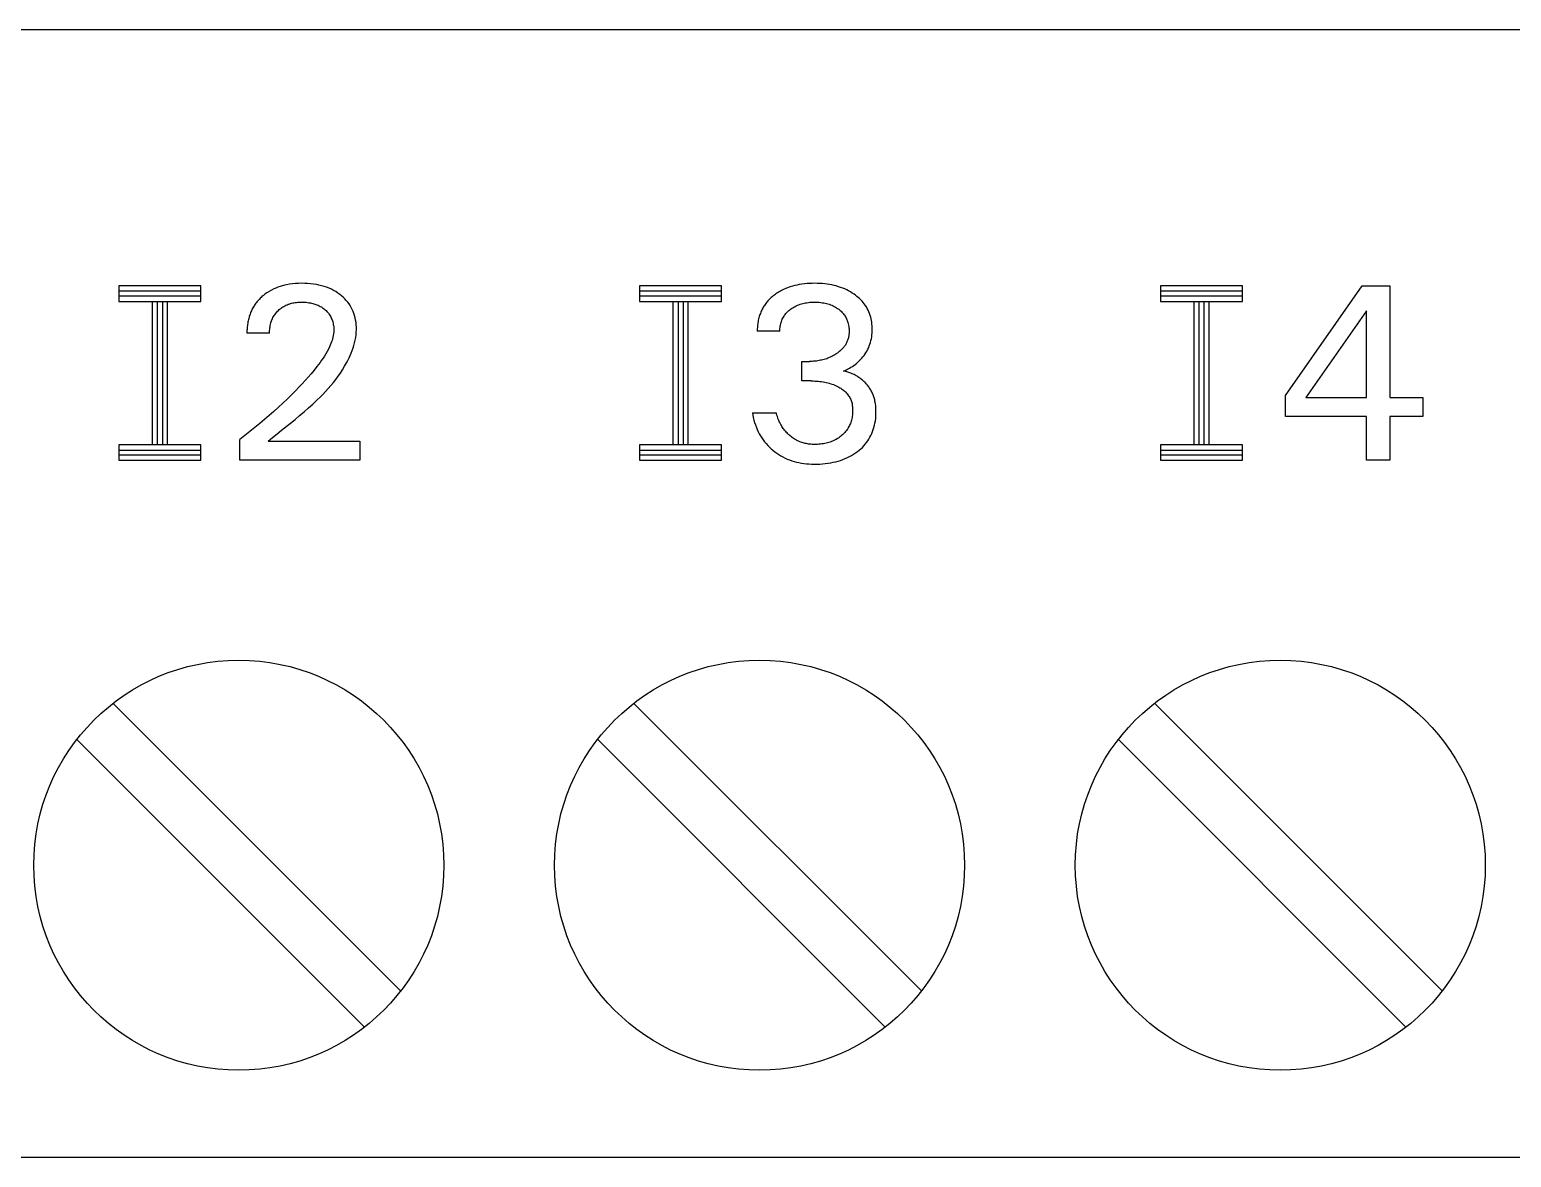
# Model space of a CAD drawing. Extents: x 0 to 420, y 0 to 297.
# Drawn here: x 156.61 to 171.06, y 237.47 to 248.47 of the extents above; entities that cross this region are included whole.
import ezdxf

# ---------------------------------------------------------------- set-up
doc = ezdxf.new("R2010")
doc.units = 0
doc.header["$LTSCALE"] = 23.1
doc.layers.add('10000_FRONT', color=7, linetype='CONTINUOUS')

msp = doc.modelspace()

# ---------------------------------------------------------------- linework, layer by layer
at = {"layer": '10000_FRONT', "color": 7, "linetype": 'CONTINUOUS'}
for p, q in [((203.56, 248.468), (134.06, 248.468)), ((157.48, 245.968), (157.48, 245.818)), ((158.28, 245.968), (157.48, 245.968)), ((158.28, 245.918), (157.48, 245.918)), ((158.28, 245.868), (157.48, 245.868)), ((158.28, 245.818), (158.28, 245.968)), ((158.876, 245.864), (158.868, 245.856)), ((158.884, 245.871), (158.876, 245.864)), ((158.891, 245.876), (158.884, 245.871)), ((158.897, 245.882), (158.891, 245.876)), ((158.904, 245.887), (158.897, 245.882)), ((158.925, 245.902), (158.904, 245.887)), ((158.946, 245.915), (158.925, 245.902)), ((158.968, 245.928), (158.946, 245.915)), ((158.991, 245.939), (158.968, 245.928)), ((159.011, 245.948), (158.991, 245.939)), ((159.032, 245.956), (159.011, 245.948)), ((159.053, 245.963), (159.032, 245.956)), ((159.074, 245.97), (159.053, 245.963)), ((159.095, 245.975), (159.074, 245.97)), ((159.117, 245.98), (159.095, 245.975)), ((159.146, 245.985), (159.117, 245.98)), ((159.175, 245.989), (159.146, 245.985)), ((159.205, 245.992), (159.175, 245.989)), ((159.234, 245.993), (159.205, 245.992)), ((159.264, 245.994), (159.234, 245.993)), ((159.293, 245.993), (159.264, 245.994)), ((159.321, 245.992), (159.293, 245.993)), ((159.35, 245.99), (159.321, 245.992)), ((159.378, 245.986), (159.35, 245.99)), ((159.407, 245.982), (159.378, 245.986)), ((159.432, 245.977), (159.407, 245.982)), ((159.457, 245.97), (159.432, 245.977)), ((159.482, 245.963), (159.457, 245.97)), ((159.507, 245.955), (159.482, 245.963)), ((159.531, 245.946), (159.507, 245.955)), ((159.553, 245.936), (159.531, 245.946)), ((159.575, 245.925), (159.553, 245.936)), ((159.596, 245.913), (159.575, 245.925)), ((159.616, 245.899), (159.596, 245.913)), ((159.636, 245.885), (159.616, 245.899)), ((159.653, 245.872), (159.636, 245.885)), ((159.669, 245.858), (159.653, 245.872)), ((162.56, 245.968), (162.56, 245.818)), ((163.36, 245.968), (162.56, 245.968)), ((163.36, 245.918), (162.56, 245.918)), ((163.36, 245.868), (162.56, 245.868)), ((163.36, 245.818), (163.36, 245.968)), ((163.86, 245.869), (163.852, 245.862)), ((163.869, 245.876), (163.86, 245.869)), ((163.878, 245.883), (163.869, 245.876)), ((163.889, 245.891), (163.878, 245.883)), ((163.9, 245.898), (163.889, 245.891)), ((163.911, 245.905), (163.9, 245.898)), ((163.922, 245.912), (163.911, 245.905)), ((163.934, 245.918), (163.922, 245.912)), ((163.945, 245.925), (163.934, 245.918)), ((163.957, 245.93), (163.945, 245.925)), ((163.969, 245.936), (163.957, 245.93)), ((163.988, 245.944), (163.969, 245.936)), ((164.009, 245.953), (163.988, 245.944)), ((164.03, 245.96), (164.009, 245.953)), ((164.052, 245.966), (164.03, 245.96)), ((164.074, 245.972), (164.052, 245.966)), ((164.096, 245.977), (164.074, 245.972)), ((164.118, 245.981), (164.096, 245.977)), ((164.143, 245.985), (164.118, 245.981)), ((164.168, 245.988), (164.143, 245.985)), ((164.193, 245.991), (164.168, 245.988)), ((164.218, 245.992), (164.193, 245.991)), ((164.243, 245.993), (164.218, 245.992)), ((164.269, 245.994), (164.243, 245.993)), ((164.293, 245.993), (164.269, 245.994)), ((164.317, 245.992), (164.293, 245.993)), ((164.342, 245.991), (164.317, 245.992)), ((164.366, 245.989), (164.342, 245.991)), ((164.39, 245.986), (164.366, 245.989)), ((164.414, 245.982), (164.39, 245.986)), ((164.436, 245.978), (164.414, 245.982)), ((164.458, 245.973), (164.436, 245.978)), ((164.479, 245.968), (164.458, 245.973)), ((164.5, 245.961), (164.479, 245.968)), ((164.521, 245.954), (164.5, 245.961)), ((164.542, 245.947), (164.521, 245.954)), ((164.562, 245.939), (164.542, 245.947)), ((164.581, 245.93), (164.562, 245.939)), ((164.599, 245.92), (164.581, 245.93)), ((164.618, 245.91), (164.599, 245.92)), ((164.635, 245.899), (164.618, 245.91)), ((164.653, 245.888), (164.635, 245.899)), ((164.667, 245.878), (164.653, 245.888)), ((164.68, 245.867), (164.667, 245.878)), ((164.693, 245.857), (164.68, 245.867)), ((167.64, 245.968), (167.64, 245.818)), ((168.44, 245.968), (167.64, 245.968)), ((168.44, 245.918), (167.64, 245.918)), ((168.44, 245.868), (167.64, 245.868)), ((168.44, 245.818), (168.44, 245.968)), ((168.86, 244.899), (169.61, 245.968)), ((169.61, 245.968), (169.878, 245.968)), ((169.878, 245.968), (169.878, 244.879)), ((157.48, 245.818), (158.28, 245.818)), ((157.805, 245.818), (157.805, 244.418)), ((157.855, 245.818), (157.855, 244.418)), ((157.905, 245.818), (157.905, 244.418)), ((157.955, 244.418), (157.955, 245.818)), ((158.773, 245.725), (158.768, 245.715)), ((158.777, 245.735), (158.773, 245.725)), ((158.782, 245.744), (158.777, 245.735)), ((158.787, 245.754), (158.782, 245.744)), ((158.793, 245.764), (158.787, 245.754)), ((158.799, 245.773), (158.793, 245.764)), ((158.804, 245.782), (158.799, 245.773)), ((158.811, 245.791), (158.804, 245.782)), ((158.817, 245.8), (158.811, 245.791)), ((158.824, 245.808), (158.817, 245.8)), ((158.831, 245.817), (158.824, 245.808)), ((158.838, 245.825), (158.831, 245.817)), ((158.845, 245.833), (158.838, 245.825)), ((158.852, 245.841), (158.845, 245.833)), ((158.86, 245.849), (158.852, 245.841)), ((158.868, 245.856), (158.86, 245.849)), ((159.021, 245.714), (159.029, 245.722)), ((159.029, 245.722), (159.037, 245.73)), ((159.037, 245.73), (159.045, 245.737)), ((159.045, 245.737), (159.053, 245.744)), ((159.053, 245.744), (159.062, 245.751)), ((159.062, 245.751), (159.071, 245.758)), ((159.071, 245.758), (159.081, 245.764)), ((159.081, 245.764), (159.09, 245.769)), ((159.09, 245.769), (159.1, 245.775)), ((159.1, 245.775), (159.11, 245.78)), ((159.11, 245.78), (159.121, 245.784)), ((159.121, 245.784), (159.132, 245.789)), ((159.132, 245.789), (159.143, 245.792)), ((159.143, 245.792), (159.154, 245.796)), ((159.154, 245.796), (159.165, 245.799)), ((159.165, 245.799), (159.176, 245.802)), ((159.176, 245.802), (159.188, 245.804)), ((159.188, 245.804), (159.201, 245.806)), ((159.201, 245.806), (159.213, 245.808)), ((159.213, 245.808), (159.226, 245.809)), ((159.226, 245.809), (159.238, 245.81)), ((159.238, 245.81), (159.251, 245.81)), ((159.251, 245.81), (159.264, 245.811)), ((159.264, 245.811), (159.278, 245.81)), ((159.278, 245.81), (159.292, 245.81)), ((159.292, 245.81), (159.307, 245.809)), ((159.307, 245.809), (159.321, 245.807)), ((159.321, 245.807), (159.335, 245.805)), ((159.335, 245.805), (159.349, 245.803)), ((159.349, 245.803), (159.36, 245.801)), ((159.36, 245.801), (159.371, 245.798)), ((159.371, 245.798), (159.382, 245.795)), ((159.382, 245.795), (159.392, 245.792)), ((159.392, 245.792), (159.403, 245.788)), ((159.403, 245.788), (159.413, 245.784)), ((159.413, 245.784), (159.423, 245.78)), ((159.423, 245.78), (159.434, 245.775)), ((159.434, 245.775), (159.445, 245.769)), ((159.445, 245.769), (159.456, 245.763)), ((159.456, 245.763), (159.466, 245.756)), ((159.466, 245.756), (159.476, 245.749)), ((159.476, 245.749), (159.485, 245.742)), ((159.485, 245.742), (159.494, 245.735)), ((159.494, 245.735), (159.502, 245.728)), ((159.502, 245.728), (159.509, 245.72)), ((159.509, 245.72), (159.517, 245.712)), ((159.685, 245.843), (159.669, 245.858)), ((159.699, 245.827), (159.685, 245.843)), ((159.713, 245.811), (159.699, 245.827)), ((159.726, 245.794), (159.713, 245.811)), ((159.737, 245.776), (159.726, 245.794)), ((159.748, 245.758), (159.737, 245.776)), ((159.757, 245.739), (159.748, 245.758)), ((159.766, 245.72), (159.757, 245.739)), ((159.773, 245.7), (159.766, 245.72)), ((162.56, 245.818), (163.36, 245.818)), ((162.885, 245.818), (162.885, 244.418)), ((162.935, 245.818), (162.935, 244.418)), ((162.985, 245.818), (162.985, 244.418)), ((163.035, 244.418), (163.035, 245.818)), ((163.746, 245.721), (163.742, 245.711)), ((163.751, 245.731), (163.746, 245.721)), ((163.756, 245.741), (163.751, 245.731)), ((163.761, 245.751), (163.756, 245.741)), ((163.766, 245.76), (163.761, 245.751)), ((163.772, 245.77), (163.766, 245.76)), ((163.778, 245.779), (163.772, 245.77)), ((163.784, 245.788), (163.778, 245.779)), ((163.79, 245.797), (163.784, 245.788)), ((163.797, 245.806), (163.79, 245.797)), ((163.804, 245.815), (163.797, 245.806)), ((163.812, 245.823), (163.804, 245.815)), ((163.819, 245.831), (163.812, 245.823)), ((163.827, 245.839), (163.819, 245.831)), ((163.835, 245.847), (163.827, 245.839)), ((163.843, 245.855), (163.835, 245.847)), ((163.852, 245.862), (163.843, 245.855)), ((164.001, 245.714), (164.009, 245.721)), ((164.009, 245.721), (164.016, 245.728)), ((164.016, 245.728), (164.024, 245.734)), ((164.024, 245.734), (164.032, 245.741)), ((164.032, 245.741), (164.043, 245.748)), ((164.043, 245.748), (164.054, 245.755)), ((164.054, 245.755), (164.065, 245.762)), ((164.065, 245.762), (164.076, 245.768)), ((164.076, 245.768), (164.088, 245.774)), ((164.088, 245.774), (164.1, 245.78)), ((164.1, 245.78), (164.112, 245.785)), ((164.112, 245.785), (164.125, 245.789)), ((164.125, 245.789), (164.138, 245.793)), ((164.138, 245.793), (164.151, 245.797)), ((164.151, 245.797), (164.164, 245.8)), ((164.164, 245.8), (164.178, 245.803)), ((164.178, 245.803), (164.192, 245.805)), ((164.192, 245.805), (164.207, 245.807)), ((164.207, 245.807), (164.222, 245.809)), ((164.222, 245.809), (164.236, 245.81)), ((164.236, 245.81), (164.251, 245.81)), ((164.251, 245.81), (164.266, 245.811)), ((164.266, 245.811), (164.281, 245.81)), ((164.281, 245.81), (164.296, 245.81)), ((164.296, 245.81), (164.312, 245.809)), ((164.312, 245.809), (164.327, 245.807)), ((164.327, 245.807), (164.342, 245.805)), ((164.342, 245.805), (164.357, 245.803)), ((164.357, 245.803), (164.37, 245.8)), ((164.37, 245.8), (164.383, 245.797)), ((164.383, 245.797), (164.397, 245.793)), ((164.397, 245.793), (164.41, 245.789)), ((164.41, 245.789), (164.423, 245.785)), ((164.423, 245.785), (164.435, 245.78)), ((164.435, 245.78), (164.447, 245.774)), ((164.447, 245.774), (164.459, 245.768)), ((164.459, 245.768), (164.47, 245.762)), ((164.47, 245.762), (164.481, 245.755)), ((164.481, 245.755), (164.492, 245.748)), ((164.492, 245.748), (164.502, 245.741)), ((164.502, 245.741), (164.51, 245.734)), ((164.51, 245.734), (164.518, 245.728)), ((164.518, 245.728), (164.525, 245.721)), ((164.525, 245.721), (164.533, 245.714)), ((164.706, 245.845), (164.693, 245.857)), ((164.718, 245.833), (164.706, 245.845)), ((164.73, 245.821), (164.718, 245.833)), ((164.741, 245.808), (164.73, 245.821)), ((164.751, 245.795), (164.741, 245.808)), ((164.762, 245.78), (164.751, 245.795)), ((164.772, 245.765), (164.762, 245.78)), ((164.781, 245.749), (164.772, 245.765)), ((164.79, 245.732), (164.781, 245.749)), ((164.797, 245.716), (164.79, 245.732)), ((167.64, 245.818), (168.44, 245.818)), ((167.965, 245.818), (167.965, 244.418)), ((168.015, 245.818), (168.015, 244.418)), ((168.065, 245.818), (168.065, 244.418)), ((168.115, 244.418), (168.115, 245.818)), ((169.65, 245.726), (169.059, 244.879)), ((169.65, 244.879), (169.65, 245.726)), ((158.734, 245.581), (158.732, 245.569)), ((158.735, 245.593), (158.734, 245.581)), ((158.737, 245.605), (158.735, 245.593)), ((158.739, 245.617), (158.737, 245.605)), ((158.742, 245.629), (158.739, 245.617)), ((158.744, 245.641), (158.742, 245.629)), ((158.747, 245.652), (158.744, 245.641)), ((158.75, 245.663), (158.747, 245.652)), ((158.753, 245.673), (158.75, 245.663)), ((158.757, 245.684), (158.753, 245.673)), ((158.76, 245.694), (158.757, 245.684)), ((158.764, 245.705), (158.76, 245.694)), ((158.768, 245.715), (158.764, 245.705)), ((158.955, 245.571), (158.957, 245.584)), ((158.957, 245.584), (158.96, 245.596)), ((158.96, 245.596), (158.963, 245.607)), ((158.963, 245.607), (158.966, 245.618)), ((158.966, 245.618), (158.97, 245.629)), ((158.97, 245.629), (158.974, 245.639)), ((158.974, 245.639), (158.978, 245.649)), ((158.978, 245.649), (158.983, 245.66)), ((158.983, 245.66), (158.989, 245.669)), ((158.989, 245.669), (158.994, 245.679)), ((158.994, 245.679), (159.001, 245.688)), ((159.001, 245.688), (159.007, 245.697)), ((159.007, 245.697), (159.014, 245.706)), ((159.014, 245.706), (159.021, 245.714)), ((159.517, 245.712), (159.524, 245.704)), ((159.524, 245.704), (159.53, 245.695)), ((159.53, 245.695), (159.536, 245.686)), ((159.536, 245.686), (159.542, 245.677)), ((159.542, 245.677), (159.547, 245.667)), ((159.547, 245.667), (159.552, 245.658)), ((159.552, 245.658), (159.556, 245.648)), ((159.556, 245.648), (159.56, 245.637)), ((159.56, 245.637), (159.564, 245.627)), ((159.564, 245.627), (159.567, 245.617)), ((159.567, 245.617), (159.57, 245.605)), ((159.57, 245.605), (159.572, 245.593)), ((159.572, 245.593), (159.574, 245.581)), ((159.574, 245.581), (159.576, 245.569)), ((159.78, 245.68), (159.773, 245.7)), ((159.785, 245.657), (159.78, 245.68)), ((159.79, 245.635), (159.785, 245.657)), ((159.794, 245.612), (159.79, 245.635)), ((159.796, 245.589), (159.794, 245.612)), ((159.797, 245.566), (159.796, 245.589)), ((163.711, 245.586), (163.71, 245.574)), ((163.712, 245.598), (163.711, 245.586)), ((163.714, 245.61), (163.712, 245.598)), ((163.716, 245.622), (163.714, 245.61)), ((163.718, 245.634), (163.716, 245.622)), ((163.721, 245.646), (163.718, 245.634)), ((163.724, 245.658), (163.721, 245.646)), ((163.727, 245.669), (163.724, 245.658)), ((163.73, 245.68), (163.727, 245.669)), ((163.734, 245.69), (163.73, 245.68)), ((163.738, 245.701), (163.734, 245.69)), ((163.742, 245.711), (163.738, 245.701)), ((163.93, 245.563), (163.932, 245.575)), ((163.932, 245.575), (163.934, 245.587)), ((163.934, 245.587), (163.937, 245.599)), ((163.937, 245.599), (163.94, 245.611)), ((163.94, 245.611), (163.944, 245.622)), ((163.944, 245.622), (163.948, 245.633)), ((163.948, 245.633), (163.952, 245.643)), ((163.952, 245.643), (163.957, 245.653)), ((163.957, 245.653), (163.963, 245.663)), ((163.963, 245.663), (163.969, 245.673)), ((163.969, 245.673), (163.975, 245.683)), ((163.975, 245.683), (163.981, 245.691)), ((163.981, 245.691), (163.987, 245.699)), ((163.987, 245.699), (163.994, 245.706)), ((163.994, 245.706), (164.001, 245.714)), ((164.533, 245.714), (164.54, 245.707)), ((164.54, 245.707), (164.546, 245.699)), ((164.546, 245.699), (164.553, 245.691)), ((164.553, 245.691), (164.559, 245.683)), ((164.559, 245.683), (164.564, 245.675)), ((164.564, 245.675), (164.569, 245.666)), ((164.569, 245.666), (164.574, 245.657)), ((164.574, 245.657), (164.578, 245.648)), ((164.578, 245.648), (164.582, 245.639)), ((164.582, 245.639), (164.586, 245.63)), ((164.586, 245.63), (164.589, 245.62)), ((164.589, 245.62), (164.592, 245.611)), ((164.592, 245.611), (164.595, 245.598)), ((164.595, 245.598), (164.598, 245.586)), ((164.598, 245.586), (164.6, 245.574)), ((164.804, 245.698), (164.797, 245.716)), ((164.81, 245.681), (164.804, 245.698)), ((164.815, 245.665), (164.81, 245.681)), ((164.819, 245.648), (164.815, 245.665)), ((164.823, 245.631), (164.819, 245.648)), ((164.825, 245.614), (164.823, 245.631)), ((164.827, 245.597), (164.825, 245.614)), ((164.829, 245.58), (164.827, 245.597)), ((164.83, 245.563), (164.829, 245.58)), ((158.731, 245.545), (158.73, 245.533)), ((158.73, 245.533), (158.73, 245.521)), ((158.73, 245.521), (158.73, 245.509)), ((158.95, 245.509), (158.73, 245.509)), ((158.732, 245.569), (158.731, 245.557)), ((158.731, 245.557), (158.731, 245.545)), ((158.95, 245.509), (158.951, 245.522)), ((158.951, 245.534), (158.952, 245.547)), ((158.951, 245.522), (158.951, 245.534)), ((158.952, 245.547), (158.953, 245.559)), ((158.953, 245.559), (158.955, 245.571)), ((159.56, 245.437), (159.554, 245.422)), ((159.564, 245.453), (159.56, 245.437)), ((159.568, 245.469), (159.564, 245.453)), ((159.572, 245.485), (159.568, 245.469)), ((159.574, 245.501), (159.572, 245.485)), ((159.576, 245.517), (159.574, 245.501)), ((159.576, 245.569), (159.577, 245.557)), ((159.577, 245.533), (159.576, 245.517)), ((159.577, 245.557), (159.577, 245.545)), ((159.577, 245.545), (159.577, 245.533)), ((159.78, 245.414), (159.786, 245.44)), ((159.786, 245.44), (159.791, 245.465)), ((159.791, 245.465), (159.794, 245.491)), ((159.794, 245.491), (159.796, 245.517)), ((159.796, 245.517), (159.797, 245.543)), ((159.797, 245.543), (159.797, 245.566)), ((163.709, 245.562), (163.708, 245.55)), ((163.708, 245.55), (163.708, 245.538)), ((163.708, 245.538), (163.708, 245.526)), ((163.929, 245.526), (163.708, 245.526)), ((163.71, 245.574), (163.709, 245.562)), ((163.929, 245.551), (163.93, 245.563)), ((163.929, 245.538), (163.929, 245.551)), ((163.929, 245.526), (163.929, 245.538)), ((164.586, 245.43), (164.583, 245.422)), ((164.589, 245.438), (164.586, 245.43)), ((164.592, 245.447), (164.589, 245.438)), ((164.594, 245.455), (164.592, 245.447)), ((164.597, 245.463), (164.594, 245.455)), ((164.598, 245.472), (164.597, 245.463)), ((164.6, 245.48), (164.598, 245.472)), ((164.6, 245.574), (164.602, 245.561)), ((164.601, 245.489), (164.6, 245.48)), ((164.602, 245.498), (164.601, 245.489)), ((164.602, 245.561), (164.603, 245.549)), ((164.603, 245.506), (164.602, 245.498)), ((164.603, 245.549), (164.603, 245.536)), ((164.603, 245.536), (164.604, 245.524)), ((164.604, 245.524), (164.603, 245.515)), ((164.603, 245.515), (164.603, 245.506)), ((164.813, 245.417), (164.817, 245.435)), ((164.817, 245.435), (164.821, 245.453)), ((164.821, 245.453), (164.825, 245.471)), ((164.825, 245.471), (164.827, 245.49)), ((164.827, 245.49), (164.829, 245.508)), ((164.829, 245.508), (164.83, 245.527)), ((164.83, 245.546), (164.83, 245.563)), ((164.83, 245.527), (164.83, 245.546)), ((159.486, 245.285), (159.472, 245.264)), ((159.5, 245.307), (159.486, 245.285)), ((159.513, 245.33), (159.5, 245.307)), ((159.525, 245.352), (159.513, 245.33)), ((159.536, 245.376), (159.525, 245.352)), ((159.542, 245.391), (159.536, 245.376)), ((159.549, 245.406), (159.542, 245.391)), ((159.554, 245.422), (159.549, 245.406)), ((159.726, 245.266), (159.737, 245.29)), ((159.737, 245.29), (159.747, 245.314)), ((159.747, 245.314), (159.757, 245.339)), ((159.757, 245.339), (159.765, 245.364)), ((159.765, 245.364), (159.773, 245.389)), ((159.773, 245.389), (159.78, 245.414)), ((164.453, 245.29), (164.442, 245.284)), ((164.464, 245.297), (164.453, 245.29)), ((164.475, 245.303), (164.464, 245.297)), ((164.482, 245.309), (164.475, 245.303)), ((164.49, 245.314), (164.482, 245.309)), ((164.498, 245.32), (164.49, 245.314)), ((164.505, 245.325), (164.498, 245.32)), ((164.513, 245.331), (164.505, 245.325)), ((164.52, 245.338), (164.513, 245.331)), ((164.527, 245.344), (164.52, 245.338)), ((164.533, 245.351), (164.527, 245.344)), ((164.54, 245.358), (164.533, 245.351)), ((164.546, 245.365), (164.54, 245.358)), ((164.552, 245.371), (164.546, 245.365)), ((164.557, 245.378), (164.552, 245.371)), ((164.562, 245.385), (164.557, 245.378)), ((164.567, 245.392), (164.562, 245.385)), ((164.571, 245.4), (164.567, 245.392)), ((164.575, 245.407), (164.571, 245.4)), ((164.579, 245.415), (164.575, 245.407)), ((164.583, 245.422), (164.579, 245.415)), ((164.739, 245.277), (164.75, 245.291)), ((164.75, 245.291), (164.761, 245.306)), ((164.761, 245.306), (164.77, 245.321)), ((164.77, 245.321), (164.779, 245.336)), ((164.779, 245.336), (164.787, 245.352)), ((164.787, 245.352), (164.795, 245.368)), ((164.795, 245.368), (164.801, 245.384)), ((164.801, 245.384), (164.807, 245.4)), ((164.807, 245.4), (164.813, 245.417)), ((159.384, 245.146), (159.356, 245.112)), ((159.412, 245.181), (159.384, 245.146)), ((159.428, 245.201), (159.412, 245.181)), ((159.443, 245.222), (159.428, 245.201)), ((159.458, 245.243), (159.443, 245.222)), ((159.472, 245.264), (159.458, 245.243)), ((159.642, 245.119), (159.663, 245.151)), ((159.663, 245.151), (159.683, 245.185)), ((159.683, 245.185), (159.702, 245.219)), ((159.702, 245.219), (159.714, 245.242)), ((159.714, 245.242), (159.726, 245.266)), ((164.142, 245.042), (164.142, 245.232)), ((164.142, 245.232), (164.218, 245.232)), ((164.231, 245.232), (164.218, 245.232)), ((164.245, 245.233), (164.231, 245.232)), ((164.258, 245.234), (164.245, 245.233)), ((164.271, 245.235), (164.258, 245.234)), ((164.285, 245.236), (164.271, 245.235)), ((164.298, 245.238), (164.285, 245.236)), ((164.311, 245.24), (164.298, 245.238)), ((164.324, 245.243), (164.311, 245.24)), ((164.336, 245.245), (164.324, 245.243)), ((164.348, 245.248), (164.336, 245.245)), ((164.361, 245.252), (164.348, 245.248)), ((164.373, 245.255), (164.361, 245.252)), ((164.385, 245.259), (164.373, 245.255)), ((164.397, 245.264), (164.385, 245.259)), ((164.408, 245.269), (164.397, 245.264)), ((164.42, 245.274), (164.408, 245.269)), ((164.431, 245.279), (164.42, 245.274)), ((164.442, 245.284), (164.431, 245.279)), ((164.55, 245.138), (164.565, 245.145)), ((164.565, 245.145), (164.58, 245.152)), ((164.58, 245.152), (164.594, 245.159)), ((164.594, 245.159), (164.608, 245.167)), ((164.608, 245.167), (164.622, 245.176)), ((164.622, 245.176), (164.636, 245.184)), ((164.636, 245.184), (164.649, 245.193)), ((164.649, 245.193), (164.662, 245.203)), ((164.662, 245.203), (164.675, 245.213)), ((164.675, 245.213), (164.688, 245.225)), ((164.688, 245.225), (164.702, 245.237)), ((164.702, 245.237), (164.715, 245.25)), ((164.715, 245.25), (164.727, 245.263)), ((164.727, 245.263), (164.739, 245.277)), ((159.267, 245.012), (159.237, 244.98)), ((159.297, 245.045), (159.267, 245.012)), ((159.327, 245.078), (159.297, 245.045)), ((159.356, 245.112), (159.327, 245.078)), ((159.523, 244.967), (159.548, 244.996)), ((159.548, 244.996), (159.573, 245.026)), ((159.573, 245.026), (159.597, 245.056)), ((159.597, 245.056), (159.62, 245.087)), ((159.62, 245.087), (159.642, 245.119)), ((164.235, 245.042), (164.142, 245.042)), ((164.235, 245.042), (164.252, 245.042)), ((164.252, 245.042), (164.268, 245.041)), ((164.268, 245.041), (164.285, 245.04)), ((164.285, 245.04), (164.302, 245.039)), ((164.302, 245.039), (164.319, 245.037)), ((164.319, 245.037), (164.335, 245.035)), ((164.335, 245.035), (164.351, 245.033)), ((164.351, 245.033), (164.366, 245.03)), ((164.366, 245.03), (164.381, 245.027)), ((164.381, 245.027), (164.395, 245.024)), ((164.395, 245.024), (164.41, 245.02)), ((164.41, 245.02), (164.425, 245.015)), ((164.425, 245.015), (164.438, 245.011)), ((164.438, 245.011), (164.452, 245.006)), ((164.452, 245.006), (164.465, 245)), ((164.465, 245), (164.478, 244.995)), ((164.561, 245.136), (164.55, 245.138)), ((164.571, 245.134), (164.561, 245.136)), ((164.582, 245.131), (164.571, 245.134)), ((164.592, 245.128), (164.582, 245.131)), ((164.602, 245.124), (164.592, 245.128)), ((164.612, 245.121), (164.602, 245.124)), ((164.622, 245.117), (164.612, 245.121)), ((164.632, 245.112), (164.622, 245.117)), ((164.642, 245.108), (164.632, 245.112)), ((164.652, 245.103), (164.642, 245.108)), ((164.662, 245.098), (164.652, 245.103)), ((164.671, 245.093), (164.662, 245.098)), ((164.681, 245.087), (164.671, 245.093)), ((164.69, 245.081), (164.681, 245.087)), ((164.699, 245.075), (164.69, 245.081)), ((164.708, 245.069), (164.699, 245.075)), ((164.717, 245.063), (164.708, 245.069)), ((164.726, 245.056), (164.717, 245.063)), ((164.734, 245.049), (164.726, 245.056)), ((164.741, 245.043), (164.734, 245.049)), ((164.749, 245.036), (164.741, 245.043)), ((164.756, 245.029), (164.749, 245.036)), ((164.763, 245.022), (164.756, 245.029)), ((164.77, 245.015), (164.763, 245.022)), ((164.777, 245.007), (164.77, 245.015)), ((164.783, 245), (164.777, 245.007)), ((164.79, 244.992), (164.783, 245)), ((159.123, 244.865), (159.08, 244.825)), ((159.165, 244.906), (159.123, 244.865)), ((159.206, 244.948), (159.165, 244.906)), ((159.237, 244.98), (159.206, 244.948)), ((159.373, 244.816), (159.415, 244.856)), ((159.415, 244.856), (159.443, 244.883)), ((159.443, 244.883), (159.47, 244.91)), ((159.47, 244.91), (159.497, 244.938)), ((159.497, 244.938), (159.523, 244.967)), ((164.478, 244.995), (164.491, 244.988)), ((164.491, 244.988), (164.504, 244.982)), ((164.504, 244.982), (164.513, 244.976)), ((164.513, 244.976), (164.522, 244.971)), ((164.522, 244.971), (164.531, 244.965)), ((164.531, 244.965), (164.539, 244.959)), ((164.539, 244.959), (164.548, 244.953)), ((164.548, 244.953), (164.556, 244.946)), ((164.556, 244.946), (164.564, 244.939)), ((164.564, 244.939), (164.571, 244.932)), ((164.571, 244.932), (164.578, 244.924)), ((164.578, 244.924), (164.586, 244.916)), ((164.586, 244.916), (164.592, 244.907)), ((164.592, 244.907), (164.599, 244.898)), ((164.599, 244.898), (164.605, 244.889)), ((164.605, 244.889), (164.61, 244.88)), ((164.61, 244.88), (164.615, 244.87)), ((164.615, 244.87), (164.619, 244.86)), ((164.619, 244.86), (164.623, 244.85)), ((164.796, 244.984), (164.79, 244.992)), ((164.801, 244.976), (164.796, 244.984)), ((164.807, 244.967), (164.801, 244.976)), ((164.812, 244.959), (164.807, 244.967)), ((164.817, 244.951), (164.812, 244.959)), ((164.822, 244.942), (164.817, 244.951)), ((164.827, 244.933), (164.822, 244.942)), ((164.831, 244.924), (164.827, 244.933)), ((164.835, 244.915), (164.831, 244.924)), ((164.839, 244.905), (164.835, 244.915)), ((164.843, 244.896), (164.839, 244.905)), ((164.846, 244.886), (164.843, 244.896)), ((164.849, 244.876), (164.846, 244.886)), ((164.851, 244.866), (164.849, 244.876)), ((164.854, 244.856), (164.851, 244.866)), ((164.856, 244.846), (164.854, 244.856)), ((168.86, 244.694), (168.86, 244.899)), ((169.059, 244.879), (169.65, 244.879)), ((169.878, 244.879), (170.2, 244.879)), ((170.2, 244.879), (170.2, 244.694)), ((158.992, 244.745), (158.947, 244.705)), ((159.037, 244.785), (158.992, 244.745)), ((159.08, 244.825), (159.037, 244.785)), ((159.244, 244.704), (159.288, 244.741)), ((159.288, 244.741), (159.331, 244.778)), ((159.331, 244.778), (159.373, 244.816)), ((163.66, 244.732), (163.664, 244.708)), ((163.66, 244.732), (163.893, 244.732)), ((163.664, 244.708), (163.669, 244.684)), ((163.896, 244.72), (163.893, 244.732)), ((163.9, 244.707), (163.896, 244.72)), ((164.623, 244.85), (164.627, 244.84)), ((164.627, 244.84), (164.629, 244.831)), ((164.629, 244.831), (164.632, 244.821)), ((164.632, 244.821), (164.634, 244.811)), ((164.634, 244.811), (164.635, 244.801)), ((164.636, 244.71), (164.634, 244.697)), ((164.635, 244.801), (164.637, 244.791)), ((164.637, 244.722), (164.636, 244.71)), ((164.637, 244.791), (164.638, 244.78)), ((164.638, 244.735), (164.637, 244.722)), ((164.638, 244.78), (164.638, 244.77)), ((164.638, 244.77), (164.638, 244.76)), ((164.638, 244.76), (164.638, 244.747)), ((164.638, 244.747), (164.638, 244.735)), ((164.858, 244.836), (164.856, 244.846)), ((164.861, 244.818), (164.858, 244.836)), ((164.863, 244.799), (164.861, 244.818)), ((164.865, 244.78), (164.863, 244.799)), ((164.866, 244.762), (164.865, 244.78)), ((164.865, 244.698), (164.866, 244.72)), ((164.866, 244.743), (164.866, 244.762)), ((164.866, 244.72), (164.866, 244.743)), ((158.807, 244.587), (158.759, 244.548)), ((158.855, 244.627), (158.807, 244.587)), ((158.901, 244.666), (158.855, 244.627)), ((158.947, 244.705), (158.901, 244.666)), ((159.067, 244.56), (159.155, 244.631)), ((159.155, 244.631), (159.2, 244.667)), ((159.2, 244.667), (159.244, 244.704)), ((163.669, 244.684), (163.675, 244.659)), ((163.675, 244.659), (163.682, 244.636)), ((163.682, 244.636), (163.69, 244.612)), ((163.69, 244.612), (163.699, 244.589)), ((163.699, 244.589), (163.708, 244.567)), ((163.708, 244.567), (163.718, 244.546)), ((163.904, 244.694), (163.9, 244.707)), ((163.908, 244.682), (163.904, 244.694)), ((163.913, 244.669), (163.908, 244.682)), ((163.918, 244.657), (163.913, 244.669)), ((163.923, 244.645), (163.918, 244.657)), ((163.928, 244.635), (163.923, 244.645)), ((163.933, 244.625), (163.928, 244.635)), ((163.938, 244.616), (163.933, 244.625)), ((163.943, 244.607), (163.938, 244.616)), ((163.949, 244.597), (163.943, 244.607)), ((163.955, 244.588), (163.949, 244.597)), ((163.961, 244.579), (163.955, 244.588)), ((163.967, 244.571), (163.961, 244.579)), ((163.974, 244.561), (163.967, 244.571)), ((164.584, 244.567), (164.577, 244.558)), ((164.59, 244.576), (164.584, 244.567)), ((164.596, 244.586), (164.59, 244.576)), ((164.602, 244.596), (164.596, 244.586)), ((164.607, 244.606), (164.602, 244.596)), ((164.611, 244.617), (164.607, 244.606)), ((164.616, 244.628), (164.611, 244.617)), ((164.62, 244.638), (164.616, 244.628)), ((164.623, 244.649), (164.62, 244.638)), ((164.626, 244.66), (164.623, 244.649)), ((164.629, 244.672), (164.626, 244.66)), ((164.632, 244.685), (164.629, 244.672)), ((164.634, 244.697), (164.632, 244.685)), ((164.833, 244.548), (164.84, 244.568)), ((164.84, 244.568), (164.846, 244.587)), ((164.846, 244.587), (164.852, 244.609)), ((164.852, 244.609), (164.856, 244.631)), ((164.856, 244.631), (164.86, 244.653)), ((164.86, 244.653), (164.863, 244.675)), ((164.863, 244.675), (164.865, 244.698)), ((169.65, 244.694), (168.86, 244.694)), ((169.65, 244.268), (169.65, 244.694)), ((169.878, 244.694), (169.878, 244.268)), ((170.2, 244.694), (169.878, 244.694)), ((157.48, 244.418), (157.48, 244.268)), ((158.28, 244.418), (157.48, 244.418)), ((158.28, 244.268), (158.28, 244.418)), ((158.71, 244.51), (158.66, 244.472)), ((158.66, 244.268), (158.66, 244.472)), ((158.759, 244.548), (158.71, 244.51)), ((158.937, 244.454), (158.98, 244.489)), ((158.937, 244.454), (159.832, 244.454)), ((158.98, 244.489), (159.023, 244.525)), ((159.023, 244.525), (159.067, 244.56)), ((159.832, 244.454), (159.832, 244.268)), ((162.56, 244.418), (162.56, 244.268)), ((163.36, 244.418), (162.56, 244.418)), ((163.36, 244.268), (163.36, 244.418)), ((163.718, 244.546), (163.728, 244.525)), ((163.728, 244.525), (163.74, 244.505)), ((163.74, 244.505), (163.752, 244.486)), ((163.752, 244.486), (163.766, 244.466)), ((163.766, 244.466), (163.78, 244.448)), ((163.78, 244.448), (163.795, 244.43)), ((163.795, 244.43), (163.81, 244.413)), ((163.982, 244.552), (163.974, 244.561)), ((163.99, 244.543), (163.982, 244.552)), ((163.998, 244.534), (163.99, 244.543)), ((164.006, 244.526), (163.998, 244.534)), ((164.015, 244.517), (164.006, 244.526)), ((164.024, 244.509), (164.015, 244.517)), ((164.032, 244.502), (164.024, 244.509)), ((164.041, 244.496), (164.032, 244.502)), ((164.049, 244.489), (164.041, 244.496)), ((164.058, 244.483), (164.049, 244.489)), ((164.067, 244.477), (164.058, 244.483)), ((164.076, 244.472), (164.067, 244.477)), ((164.086, 244.466), (164.076, 244.472)), ((164.095, 244.461), (164.086, 244.466)), ((164.105, 244.456), (164.095, 244.461)), ((164.115, 244.452), (164.105, 244.456)), ((164.124, 244.448), (164.115, 244.452)), ((164.134, 244.444), (164.124, 244.448)), ((164.145, 244.441), (164.134, 244.444)), ((164.155, 244.438), (164.145, 244.441)), ((164.165, 244.435), (164.155, 244.438)), ((164.176, 244.432), (164.165, 244.435)), ((164.187, 244.43), (164.176, 244.432)), ((164.198, 244.428), (164.187, 244.43)), ((164.209, 244.426), (164.198, 244.428)), ((164.22, 244.425), (164.209, 244.426)), ((164.231, 244.424), (164.22, 244.425)), ((164.242, 244.423), (164.231, 244.424)), ((164.254, 244.423), (164.242, 244.423)), ((164.265, 244.423), (164.254, 244.423)), ((164.28, 244.423), (164.265, 244.423)), ((164.294, 244.423), (164.28, 244.423)), ((164.309, 244.424), (164.294, 244.423)), ((164.324, 244.425), (164.309, 244.424)), ((164.338, 244.427), (164.324, 244.425)), ((164.353, 244.429), (164.338, 244.427)), ((164.367, 244.432), (164.353, 244.429)), ((164.38, 244.435), (164.367, 244.432)), ((164.393, 244.438), (164.38, 244.435)), ((164.406, 244.442), (164.393, 244.438)), ((164.419, 244.446), (164.406, 244.442)), ((164.431, 244.45), (164.419, 244.446)), ((164.443, 244.455), (164.431, 244.45)), ((164.456, 244.461), (164.443, 244.455)), ((164.467, 244.466), (164.456, 244.461)), ((164.478, 244.472), (164.467, 244.466)), ((164.489, 244.479), (164.478, 244.472)), ((164.5, 244.485), (164.489, 244.479)), ((164.51, 244.493), (164.5, 244.485)), ((164.52, 244.5), (164.51, 244.493)), ((164.53, 244.508), (164.52, 244.5)), ((164.539, 244.516), (164.53, 244.508)), ((164.547, 244.523), (164.539, 244.516)), ((164.555, 244.532), (164.547, 244.523)), ((164.563, 244.54), (164.555, 244.532)), ((164.57, 244.549), (164.563, 244.54)), ((164.577, 244.558), (164.57, 244.549)), ((164.747, 244.409), (164.761, 244.424)), ((164.761, 244.424), (164.774, 244.44)), ((164.774, 244.44), (164.786, 244.457)), ((164.786, 244.457), (164.797, 244.474)), ((164.797, 244.474), (164.807, 244.492)), ((164.807, 244.492), (164.817, 244.511)), ((164.817, 244.511), (164.825, 244.529)), ((164.825, 244.529), (164.833, 244.548)), ((167.64, 244.418), (167.64, 244.268)), ((168.44, 244.418), (167.64, 244.418)), ((168.44, 244.268), (168.44, 244.418)), ((157.48, 244.368), (158.28, 244.368)), ((158.28, 244.318), (157.48, 244.318)), ((162.56, 244.368), (163.36, 244.368)), ((163.36, 244.318), (162.56, 244.318)), ((163.81, 244.413), (163.827, 244.396)), ((163.827, 244.396), (163.844, 244.381)), ((163.844, 244.381), (163.861, 244.365)), ((163.861, 244.365), (163.88, 244.351)), ((163.88, 244.351), (163.899, 244.337)), ((163.899, 244.337), (163.918, 244.324)), ((163.918, 244.324), (163.938, 244.312)), ((163.938, 244.312), (163.958, 244.301)), ((163.958, 244.301), (163.979, 244.29)), ((163.979, 244.29), (164.001, 244.28)), ((164.001, 244.28), (164.023, 244.272)), ((164.52, 244.267), (164.543, 244.275)), ((164.543, 244.275), (164.566, 244.284)), ((164.566, 244.284), (164.587, 244.294)), ((164.587, 244.294), (164.608, 244.304)), ((164.608, 244.304), (164.628, 244.315)), ((164.628, 244.315), (164.648, 244.327)), ((164.648, 244.327), (164.667, 244.339)), ((164.667, 244.339), (164.685, 244.353)), ((164.685, 244.353), (164.702, 244.366)), ((164.702, 244.366), (164.717, 244.379)), ((164.717, 244.379), (164.733, 244.394)), ((164.733, 244.394), (164.747, 244.409)), ((167.64, 244.368), (168.44, 244.368)), ((168.44, 244.318), (167.64, 244.318)), ((157.48, 244.268), (158.28, 244.268)), ((159.832, 244.268), (158.66, 244.268)), ((162.56, 244.268), (163.36, 244.268)), ((164.023, 244.272), (164.045, 244.264)), ((164.045, 244.264), (164.067, 244.256)), ((164.067, 244.256), (164.09, 244.25)), ((164.09, 244.25), (164.113, 244.245)), ((164.113, 244.245), (164.138, 244.24)), ((164.138, 244.24), (164.162, 244.236)), ((164.162, 244.236), (164.187, 244.234)), ((164.187, 244.234), (164.212, 244.232)), ((164.212, 244.232), (164.237, 244.23)), ((164.237, 244.23), (164.263, 244.23)), ((164.263, 244.23), (164.29, 244.23)), ((164.29, 244.23), (164.317, 244.231)), ((164.317, 244.231), (164.344, 244.233)), ((164.344, 244.233), (164.371, 244.236)), ((164.371, 244.236), (164.398, 244.239)), ((164.398, 244.239), (164.425, 244.244)), ((164.425, 244.244), (164.449, 244.248)), ((164.449, 244.248), (164.473, 244.254)), ((164.473, 244.254), (164.497, 244.26)), ((164.497, 244.26), (164.52, 244.267)), ((167.64, 244.268), (168.44, 244.268)), ((169.878, 244.268), (169.65, 244.268)), ((160.229, 239.093), (157.425, 241.897)), ((165.309, 239.093), (162.505, 241.897)), ((170.389, 239.093), (167.585, 241.897)), ((157.071, 241.544), (159.875, 238.74)), ((162.151, 241.544), (164.955, 238.74)), ((167.231, 241.544), (170.035, 238.74)), ((203.56, 237.468), (134.06, 237.468))]:
    msp.add_line(p, q, dxfattribs=at)
for centre in [(158.65, 240.318), (163.73, 240.318), (168.81, 240.318)]:
    msp.add_circle(centre, 2, dxfattribs=at)

doc.saveas('drawing.dxf')
